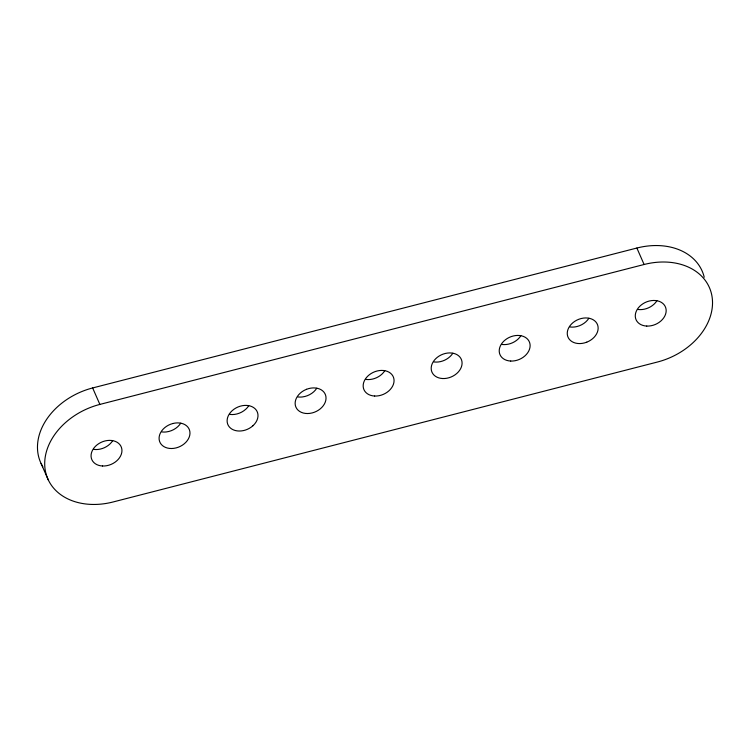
<?xml version="1.0" encoding="UTF-8"?>
<svg xmlns="http://www.w3.org/2000/svg" width="750" height="750" viewBox="0 0 750 750"><rect width="100%" height="100%" fill="white"/><g stroke="black" fill="none" stroke-linecap="round" stroke-linejoin="round"><path stroke-width="1.12" d="M42.881 466.828A64.059 48.422 -23.7 0 1 92.644 387.956L636.872 248.034A64.059 48.422 -23.7 0 1 704.231 277.238M99.872 404.419L644.1 264.497A64.059 48.422 -23.7 0 1 712.172 297.469A64.059 48.422 -23.7 0 1 657.356 362.044L113.128 501.966A64.059 48.422 -23.7 0 1 45.056 468.984A64.059 48.422 -23.7 0 1 99.872 404.419L92.644 387.956M636.872 248.034L644.1 264.497M41.072 463.481L48.3 479.934M384.788 370.744A16.012 12.103 -23.7 0 1 365.887 379.425M520.847 335.766A16.012 12.103 -23.7 0 1 501.947 344.447M316.762 388.238A16.012 12.103 -23.7 0 1 305.016 396.45L302.597 396.919A16.012 12.103 -23.7 0 1 297.863 396.919M248.728 405.722A16.012 12.103 -23.7 0 1 245.7 409.294L243.778 410.822A16.012 12.103 -23.7 0 1 229.838 414.413M656.897 300.778A16.012 12.103 -23.7 0 1 638.006 309.469M452.812 353.25A16.012 12.103 -23.7 0 1 433.922 361.941M588.872 318.272A16.012 12.103 -23.7 0 1 579.516 325.725L577.125 326.494A16.012 12.103 -23.7 0 1 569.972 326.953M112.678 440.7A16.012 12.103 -23.7 0 1 93.778 449.391M180.703 423.216A16.012 12.103 -23.7 0 1 168.956 431.438L166.537 431.906A16.012 12.103 -23.7 0 1 161.803 431.897M252.928 425.756L251.006 427.284A16.012 12.103 -23.7 0 1 227.644 424.022L227.194 422.156A16.012 12.103 -23.7 0 1 234.103 409.134L236.231 407.831A16.012 12.103 -23.7 0 1 257.916 414.262L257.991 416.212A16.012 12.103 -23.7 0 1 252.928 425.756M306.544 389.297L304.266 390.347A16.012 12.103 -23.7 0 0 295.397 405.609A16.012 12.103 -23.7 0 0 309.816 413.381L312.244 412.913A16.012 12.103 -23.7 0 0 326.016 398.728L325.95 396.769A16.012 12.103 -23.7 0 0 306.544 389.297M172.875 423.506L170.484 424.275A16.012 12.103 -23.7 0 0 159.169 439.65A16.012 12.103 -23.7 0 0 173.766 448.359L176.184 447.891A16.012 12.103 -23.7 0 0 189.891 431.747A16.012 12.103 -23.7 0 0 172.875 423.506M586.734 342.188L584.353 342.956A16.012 12.103 -23.7 0 1 567.337 334.706A16.012 12.103 -23.7 0 1 581.044 318.562L583.462 318.094A16.012 12.103 -23.7 0 1 598.059 326.812A16.012 12.103 -23.7 0 1 586.734 342.188M374.653 396.028A16.012 12.103 -23.7 0 0 393.525 377.419A16.012 12.103 -23.7 0 0 367.659 376.238A16.012 12.103 -23.7 0 0 374.653 396.028M510.712 361.05A16.012 12.103 -23.7 0 0 529.584 342.441A16.012 12.103 -23.7 0 0 503.709 341.259A16.012 12.103 -23.7 0 0 510.712 361.05M442.678 378.534A16.012 12.103 -23.7 0 0 461.55 359.934A16.012 12.103 -23.7 0 0 435.684 358.744A16.012 12.103 -23.7 0 0 442.678 378.534M646.763 326.072A16.012 12.103 -23.7 0 0 665.634 307.462A16.012 12.103 -23.7 0 0 639.769 306.281A16.012 12.103 -23.7 0 0 646.763 326.072M102.544 465.994A16.012 12.103 -23.7 0 0 121.416 447.384A16.012 12.103 -23.7 0 0 95.55 446.203A16.012 12.103 -23.7 0 0 102.544 465.994"/></g></svg>
